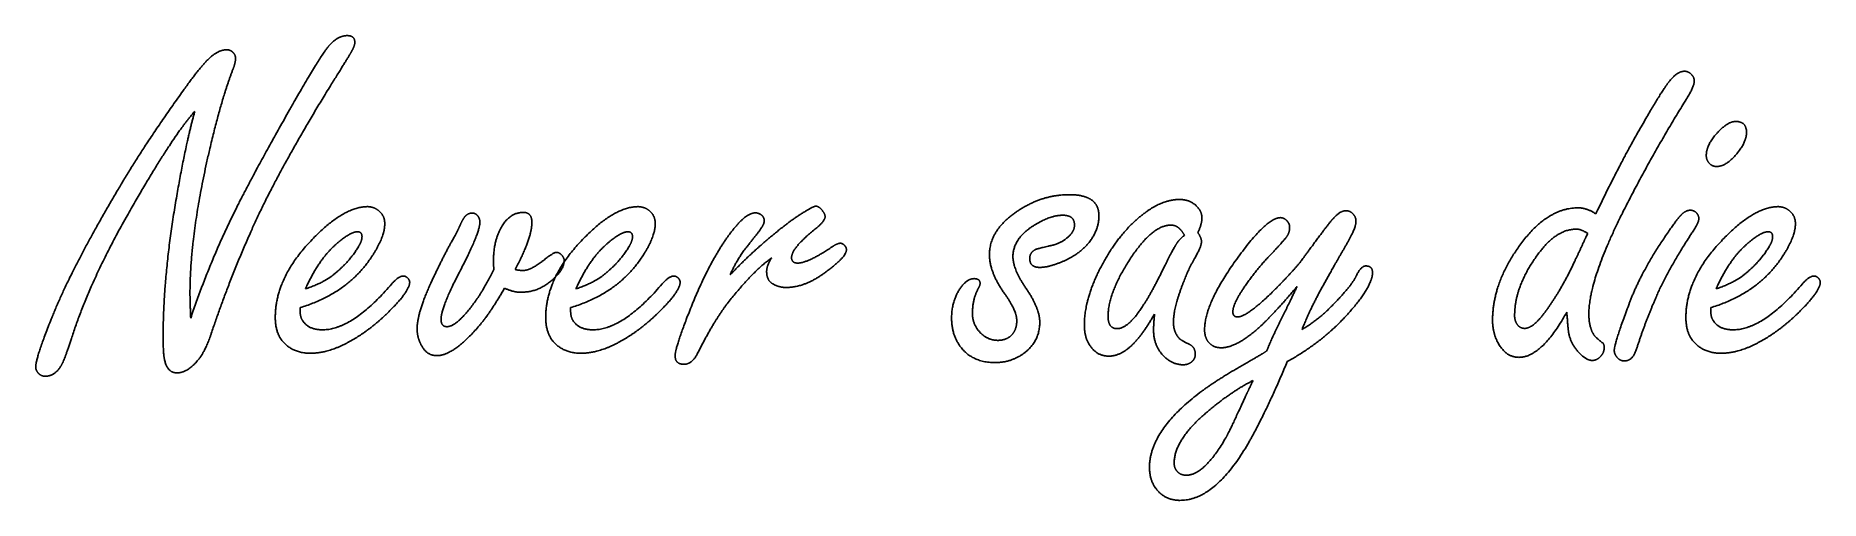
# Model space of a CAD drawing. Header units: millimetres. Extents: x -43.8 to 37.4, y -8.3 to 12.8.
import ezdxf

# ---------------------------------------------------------------- set-up
doc = ezdxf.new("R2010")
doc.units = ezdxf.units.MM
doc.layers.get('0').update_dxf_attribs({"linetype": 'CONTINUOUS'})

msp = doc.modelspace()

# ---------------------------------------------------------------- linework, layer by layer
for p, q in [((26.77, 3.685), (26.836, 3.827)), ((-31.79, 0.445), (-31.79, 0.249)), ((-19.474, 0.445), (-19.474, 0.249)), ((32.443, 0.445), (32.443, 0.249))]:
    msp.add_line(p, q)
for points in [[(-35.837, 11.9), (-35.466, 12.205), (-35.139, 12.205)], [(-35.139, 12.205), (-34.997, 12.205), (-34.888, 12.118)], [(-32.03, 9.893), (-30.819, 12.02), (-30.437, 12.435)], [(-30.437, 12.435), (-30.055, 12.849), (-29.652, 12.849)], [(-29.652, 12.849), (-29.303, 12.849), (-29.303, 12.544)], [(-29.303, 12.544), (-29.303, 12.38), (-29.455, 12.118)], [(-37.07, 10.405), (-36.241, 11.562), (-35.837, 11.9)], [(-34.888, 12.118), (-34.735, 11.998), (-34.735, 11.824)], [(-34.735, 11.824), (-34.735, 11.605), (-34.844, 11.333)], [(-29.455, 12.118), (-29.597, 11.867), (-30.361, 10.645)], [(-34.844, 11.333), (-35.368, 9.991), (-35.924, 7.613)], [(-30.361, 10.645), (-32.881, 6.544), (-34.037, 3.904)], [(29.268, 8.693), (30.206, 10.329), (30.545, 10.755)], [(30.545, 10.755), (30.916, 11.224), (31.243, 11.224)], [(31.243, 11.224), (31.417, 11.224), (31.559, 11.082)], [(31.69, 10.776), (31.69, 10.525), (31.319, 9.936)], [(31.559, 11.082), (31.69, 10.94), (31.69, 10.776)], [(-40.081, 5.835), (-38.815, 7.984), (-37.07, 10.405)], [(-34.637, 5.104), (-33.666, 7.013), (-32.03, 9.893)], [(31.319, 9.936), (29.737, 7.384), (28.417, 4.755)], [(-36.59, 9.391), (-37.637, 8.235), (-39.721, 4.547)], [(-37.517, 4.907), (-37.059, 7.7), (-36.59, 9.391)], [(27.206, 4.722), (28.297, 7.002), (29.268, 8.693)], [(32.236, 7.384), (32.236, 7.907), (32.814, 8.496)], [(32.814, 8.496), (33.239, 8.933), (33.577, 8.933)], [(33.577, 8.933), (34.068, 8.933), (34.068, 8.431)], [(34.068, 8.431), (34.068, 7.973), (33.588, 7.416)], [(-35.924, 7.613), (-36.808, 3.784), (-36.808, 1.1)], [(32.366, 7.035), (32.236, 7.176), (32.236, 7.384)], [(33.588, 7.416), (33.13, 6.882), (32.705, 6.882)], [(32.705, 6.882), (32.497, 6.882), (32.366, 7.035)], [(-43.124, -0.078), (-42.208, 2.235), (-40.081, 5.835)], [(-38.03, -0.885), (-38.03, 1.722), (-37.517, 4.907)], [(-36.775, -0.035), (-35.87, 2.66), (-34.637, 5.104)], [(-31.19, 3.609), (-29.783, 5.049), (-28.735, 5.049)], [(-28.735, 5.049), (-28.452, 5.049), (-28.223, 4.875)], [(-18.874, 3.609), (-17.466, 5.049), (-16.419, 5.049)], [(-16.419, 5.049), (-16.135, 5.049), (-15.906, 4.875)], [(-9.743, 4.176), (-9.241, 4.569), (-8.674, 4.907)], [(-8.674, 4.907), (-8.39, 5.071), (-8.314, 5.071)], [(-8.314, 5.071), (-8.15, 5.071), (-7.986, 4.831)], [(0.785, 4.787), (1.941, 5.595), (3.228, 5.595)], [(3.228, 5.595), (3.905, 5.595), (4.243, 5.355)], [(4.243, 5.355), (4.581, 5.115), (4.581, 4.624)], [(6.73, 4.809), (7.516, 5.376), (8.246, 5.376)], [(8.246, 5.376), (8.705, 5.376), (9.01, 5.093)], [(9.01, 5.093), (9.272, 4.842), (9.272, 4.525)], [(23.748, 3.293), (24.981, 4.995), (26.399, 4.995)], [(26.399, 4.995), (26.792, 4.995), (27.206, 4.722)], [(31.101, 4.678), (31.297, 4.885), (31.505, 4.885)], [(31.505, 4.885), (31.69, 4.885), (31.81, 4.744)], [(33.043, 3.609), (34.45, 5.049), (35.497, 5.049)], [(35.497, 5.049), (35.781, 5.049), (36.01, 4.875)], [(-39.721, 4.547), (-41.368, 1.624), (-42.186, -0.907)], [(-27.939, 4.275), (-27.939, 3.696), (-28.474, 2.856)], [(-28.223, 4.875), (-27.939, 4.645), (-27.939, 4.275)], [(-24.906, 3.435), (-24.623, 3.925), (-24.568, 4.078)], [(-24.568, 4.078), (-24.437, 4.373), (-24.339, 4.525)], [(-23.608, 4.34), (-23.608, 3.849), (-24.492, 2.147)], [(-24.339, 4.525), (-24.197, 4.755), (-23.946, 4.755)], [(-23.946, 4.755), (-23.815, 4.755), (-23.717, 4.645)], [(-23.717, 4.645), (-23.608, 4.515), (-23.608, 4.34)], [(-22.681, 4.013), (-22.288, 4.787), (-21.623, 4.787)], [(-21.241, 4.329), (-21.241, 3.598), (-22.004, 2.18)], [(-21.623, 4.787), (-21.241, 4.787), (-21.241, 4.329)], [(-15.623, 4.275), (-15.623, 3.696), (-16.157, 2.856)], [(-15.906, 4.875), (-15.623, 4.645), (-15.623, 4.275)], [(-12.208, 1.94), (-11.139, 3.085), (-9.743, 4.176)], [(-12.121, 3.947), (-11.488, 4.765), (-11.063, 4.765)], [(-11.063, 4.765), (-10.921, 4.765), (-10.801, 4.678)], [(-10.659, 4.405), (-10.659, 4.242), (-10.877, 3.947)], [(-10.801, 4.678), (-10.659, 4.569), (-10.659, 4.405)], [(-7.888, 4.591), (-7.888, 4.395), (-8.303, 4.056)], [(-7.986, 4.831), (-7.888, 4.7), (-7.888, 4.591)], [(-0.404, 2.856), (-0.404, 3.947), (0.785, 4.787)], [(1.548, 4.144), (0.665, 3.565), (0.665, 2.769)], [(2.945, 4.656), (2.312, 4.656), (1.548, 4.144)], [(3.337, 4.547), (3.206, 4.656), (2.945, 4.656)], [(3.174, 3.664), (3.468, 3.915), (3.468, 4.209)], [(3.468, 4.209), (3.468, 4.438), (3.337, 4.547)], [(4.581, 4.624), (4.581, 3.98), (4.101, 3.38)], [(4.679, 2.311), (5.53, 3.936), (6.73, 4.809)], [(7.865, 4.209), (7.036, 4.209), (6.065, 2.758)], [(8.192, 4.095), (8.039, 4.209), (7.865, 4.209)], [(8.476, 3.74), (8.345, 3.98), (8.192, 4.095)], [(9.272, 4.525), (9.272, 4.285), (9.086, 3.86)], [(10.788, 2.562), (12.206, 4.547), (12.839, 4.547)], [(12.839, 4.547), (13.014, 4.547), (13.145, 4.395)], [(13.265, 4.111), (13.265, 3.871), (13.139, 3.691)], [(13.145, 4.395), (13.265, 4.275), (13.265, 4.111)], [(14.476, 3.511), (15.086, 4.329), (15.228, 4.482)], [(15.228, 4.482), (15.556, 4.864), (15.839, 4.864)], [(15.839, 4.864), (16.014, 4.864), (16.156, 4.711)], [(16.286, 4.384), (16.286, 4.067), (15.85, 3.325)], [(16.156, 4.711), (16.286, 4.569), (16.286, 4.384)], [(28.417, 4.755), (26.89, 1.689), (26.89, 0.162)], [(30.512, 3.904), (30.905, 4.482), (31.101, 4.678)], [(31.897, 4.504), (31.897, 4.307), (31.581, 3.849)], [(31.81, 4.744), (31.897, 4.624), (31.897, 4.504)], [(36.294, 4.275), (36.294, 3.696), (35.759, 2.856)], [(36.01, 4.875), (36.294, 4.645), (36.294, 4.275)], [(-34.037, 3.904), (-35.084, 1.536), (-35.837, -0.733)], [(-32.924, -0.002), (-32.924, 1.842), (-31.19, 3.609)], [(-29.99, 3.478), (-30.928, 2.725), (-31.55, 1.296)], [(-29.183, 3.904), (-29.466, 3.904), (-29.99, 3.478)], [(-28.975, 3.685), (-28.975, 3.904), (-29.183, 3.904)], [(-29.139, 3.216), (-28.975, 3.478), (-28.975, 3.685)], [(-25.844, 1.558), (-25.288, 2.747), (-24.906, 3.435)], [(-22.986, 2.595), (-22.986, 3.413), (-22.681, 4.013)], [(-20.608, -0.002), (-20.608, 1.842), (-18.874, 3.609)], [(-17.674, 3.478), (-18.612, 2.725), (-19.234, 1.296)], [(-16.866, 3.904), (-17.15, 3.904), (-17.674, 3.478)], [(-16.659, 3.685), (-16.659, 3.904), (-16.866, 3.904)], [(-16.823, 3.216), (-16.659, 3.478), (-16.659, 3.685)], [(-14.084, 0.227), (-13.146, 2.627), (-12.121, 3.947)], [(-10.877, 3.947), (-10.921, 3.893), (-11.455, 3.216)], [(-8.303, 4.056), (-9.415, 3.173), (-9.415, 2.725)], [(-7.517, 3.249), (-7.321, 3.38), (-7.19, 3.38)], [(-7.19, 3.38), (-7.103, 3.38), (-7.015, 3.293)], [(-7.015, 3.293), (-6.917, 3.195), (-6.917, 3.085)], [(1.69, 3.096), (1.756, 3.129), (2.432, 3.282)], [(2.432, 3.282), (2.836, 3.369), (3.174, 3.664)], [(4.101, 3.38), (3.643, 2.813), (2.726, 2.464)], [(7.603, 2.398), (7.985, 3.173), (8.159, 3.424)], [(8.159, 3.424), (8.246, 3.555), (8.476, 3.74)], [(9.25, 3.456), (9.25, 3.227), (8.945, 2.704)], [(9.086, 3.86), (9.25, 3.631), (9.25, 3.456)], [(13.139, 3.691), (13.014, 3.511), (12.425, 2.889)], [(13.712, 2.475), (13.799, 2.584), (14.476, 3.511)], [(15.85, 3.325), (15.326, 2.42), (14.89, 1.635)], [(22.505, -0.133), (22.505, 1.569), (23.748, 3.293)], [(26.323, 4.024), (25.406, 4.024), (24.588, 2.9)], [(26.246, 2.562), (26.465, 3.02), (26.672, 3.478)], [(26.836, 3.827), (26.541, 4.024), (26.323, 4.024)], [(26.672, 3.478), (26.672, 3.478), (26.77, 3.685)], [(28.745, 0.675), (29.29, 2.136), (30.512, 3.904)], [(31.581, 3.849), (30.446, 2.093), (29.966, 0.958)], [(31.308, -0.002), (31.308, 1.842), (33.043, 3.609)], [(34.243, 3.478), (33.305, 2.725), (32.683, 1.296)], [(35.05, 3.904), (34.766, 3.904), (34.243, 3.478)], [(35.257, 3.685), (35.257, 3.904), (35.05, 3.904)], [(35.094, 3.216), (35.257, 3.478), (35.257, 3.685)], [(-28.474, 2.856), (-29.575, 1.111), (-31.79, 0.445)], [(-30.35, 1.885), (-29.586, 2.475), (-29.139, 3.216)], [(-22.975, 2.18), (-22.986, 2.453), (-22.986, 2.595)], [(-21.655, 2.136), (-21.295, 2.136), (-20.717, 2.595)], [(-20.717, 2.595), (-20.259, 2.965), (-20.117, 2.965)], [(-19.768, 2.584), (-19.768, 2.191), (-20.314, 1.7)], [(-20.117, 2.965), (-19.997, 2.965), (-19.866, 2.824)], [(-19.866, 2.824), (-19.768, 2.704), (-19.768, 2.584)], [(-16.157, 2.856), (-17.259, 1.111), (-19.474, 0.445)], [(-18.034, 1.885), (-17.27, 2.475), (-16.823, 3.216)], [(-10.321, 2.715), (-11.183, 2.104), (-12.35, 0.62)], [(-11.455, 3.216), (-11.946, 2.573), (-12.208, 1.94)], [(-10.55, 2.093), (-10.55, 2.365), (-10.321, 2.715)], [(-9.415, 2.725), (-9.415, 2.475), (-9.132, 2.475)], [(-9.132, 2.475), (-8.663, 2.475), (-7.517, 3.249)], [(-6.917, 3.085), (-6.917, 2.758), (-7.834, 2.082)], [(0.316, 1.035), (-0.404, 2.038), (-0.404, 2.856)], [(0.665, 2.769), (0.665, 2.202), (1.243, 1.351)], [(1.428, 2.682), (1.428, 2.955), (1.69, 3.096)], [(1.886, 2.278), (1.428, 2.278), (1.428, 2.682)], [(2.726, 2.464), (2.225, 2.278), (1.886, 2.278)], [(6.065, 2.758), (4.996, 1.155), (4.996, 0.042)], [(8.945, 2.704), (8.628, 2.169), (8.312, 1.285)], [(9.392, -0.569), (9.392, 0.609), (10.788, 2.562)], [(12.425, 2.889), (11.803, 2.245), (11.279, 1.493)], [(12.534, 1.209), (13.286, 1.962), (13.712, 2.475)], [(24.588, 2.9), (23.508, 1.438), (23.508, 0.075)], [(24.894, 0.238), (25.625, 1.22), (26.246, 2.562)], [(35.759, 2.856), (34.657, 1.111), (32.443, 0.445)], [(33.883, 1.885), (34.646, 2.475), (35.094, 3.216)], [(-31.55, 1.296), (-30.786, 1.558), (-30.35, 1.885)], [(-27.623, 1.525), (-27.306, 1.885), (-27.088, 1.885)], [(-27.088, 1.885), (-26.968, 1.885), (-26.87, 1.765)], [(-26.87, 1.765), (-26.804, 1.678), (-26.804, 1.602)], [(-24.492, 2.147), (-25.375, 0.467), (-25.375, -0.078)], [(-23.772, 0.795), (-23.39, 1.34), (-22.975, 2.18)], [(-22.004, 2.18), (-21.786, 2.136), (-21.655, 2.136)], [(-20.314, 1.7), (-20.946, 1.144), (-21.754, 1.144)], [(-19.234, 1.296), (-18.47, 1.558), (-18.034, 1.885)], [(-15.306, 1.525), (-14.99, 1.885), (-14.772, 1.885)], [(-14.772, 1.885), (-14.652, 1.885), (-14.554, 1.765)], [(-14.554, 1.765), (-14.488, 1.678), (-14.488, 1.602)], [(-10.299, 1.547), (-10.55, 1.7), (-10.55, 2.093)], [(-7.834, 2.082), (-8.794, 1.362), (-9.655, 1.362)], [(-1.692, 1.384), (-1.408, 1.765), (-1.103, 1.765)], [(-1.103, 1.765), (-0.83, 1.765), (-0.83, 1.547)], [(3.916, -0.362), (3.916, 0.849), (4.679, 2.311)], [(6.632, 0.598), (7.025, 1.209), (7.603, 2.398)], [(14.89, 1.635), (14.203, 0.413), (13.832, -0.547)], [(15.108, 0.445), (16.09, 1.427), (16.308, 1.907)], [(17.039, 2.038), (17.039, 1.46), (16.057, 0.315)], [(16.308, 1.907), (16.516, 2.344), (16.734, 2.344)], [(16.734, 2.344), (17.039, 2.344), (17.039, 2.038)], [(32.683, 1.296), (33.446, 1.558), (33.883, 1.885)], [(36.61, 1.525), (36.926, 1.885), (37.145, 1.885)], [(37.145, 1.885), (37.265, 1.885), (37.363, 1.765)], [(37.363, 1.765), (37.428, 1.678), (37.428, 1.602)], [(-36.808, 1.1), (-36.808, 0.729), (-36.775, -0.035)], [(-30.775, -0.569), (-29.412, -0.569), (-27.623, 1.525)], [(-26.804, 1.602), (-26.804, 1.176), (-27.852, 0.162)], [(-26.466, -0.525), (-26.466, 0.195), (-25.844, 1.558)], [(-22.484, 1.329), (-23.15, 0.184), (-23.63, -0.373)], [(-21.754, 1.144), (-22.07, 1.144), (-22.484, 1.329)], [(-18.459, -0.569), (-17.095, -0.569), (-15.306, 1.525)], [(-14.488, 1.602), (-14.488, 1.176), (-15.535, 0.162)], [(-9.655, 1.362), (-10.004, 1.362), (-10.299, 1.547)], [(-2.128, -0.045), (-2.128, 0.805), (-1.692, 1.384)], [(-0.928, 1.285), (-1.179, 0.816), (-1.179, 0.184)], [(-0.83, 1.547), (-0.83, 1.46), (-0.928, 1.285)], [(0.839, -0.155), (0.839, 0.304), (0.316, 1.035)], [(1.243, 1.351), (1.886, 0.424), (1.886, -0.22)], [(8.312, 1.285), (7.974, 0.347), (7.974, -0.22)], [(11.279, 1.493), (10.679, 0.642), (10.679, 0.249)], [(10.897, 0.02), (11.334, 0.02), (12.534, 1.209)], [(13.603, 1.405), (12.632, 0.26), (12.054, -0.296)], [(12.817, -0.209), (13.265, 0.685), (13.603, 1.405)], [(29.966, 0.958), (29.454, -0.209), (29.061, -1.442)], [(33.457, -0.569), (34.821, -0.569), (36.61, 1.525)], [(37.428, 1.602), (37.428, 1.176), (36.381, 0.162)], [(-31.79, 0.249), (-31.79, 0.009), (-31.67, -0.165)], [(-27.852, 0.162), (-28.67, -0.635), (-29.597, -1.136)], [(-25.103, -0.427), (-24.634, -0.427), (-23.772, 0.795)], [(-19.474, 0.249), (-19.474, 0.009), (-19.354, -0.165)], [(-15.535, 0.162), (-16.354, -0.635), (-17.281, -1.136)], [(-14.717, -1.758), (-14.717, -1.387), (-14.084, 0.227)], [(-12.35, 0.62), (-13.026, -0.296), (-13.692, -1.638)], [(-1.179, 0.184), (-1.179, -0.351), (-0.797, -0.722)], [(4.996, 0.042), (4.996, -0.231), (5.099, -0.373)], [(5.41, -0.515), (5.934, -0.515), (6.632, 0.598)], [(7.112, 0.151), (6.752, -0.482), (6.403, -0.918)], [(7.068, -0.569), (7.068, -0.351), (7.112, 0.151)], [(10.679, 0.249), (10.679, 0.02), (10.897, 0.02)], [(16.057, 0.315), (14.879, -1.06), (13.156, -2.02)], [(13.832, -0.547), (14.53, -0.144), (15.108, 0.445)], [(23.508, 0.075), (23.508, -0.089), (23.574, -0.231)], [(25.886, 0.238), (24.741, -1.824), (23.705, -1.824)], [(23.966, -0.504), (24.348, -0.504), (24.894, 0.238)], [(25.963, -0.656), (25.93, -0.416), (25.886, 0.238)], [(26.89, 0.162), (26.89, -0.46), (27.13, -0.82)], [(28.046, -1.507), (28.046, -1.18), (28.745, 0.675)], [(32.443, 0.249), (32.443, 0.009), (32.563, -0.165)], [(36.381, 0.162), (35.563, -0.635), (34.636, -1.136)], [(-43.834, -2.271), (-43.834, -1.856), (-43.124, -0.078)], [(-35.837, -0.733), (-36.11, -1.551), (-36.437, -1.944)], [(-32.608, -1.071), (-32.924, -0.678), (-32.924, -0.002)], [(-31.67, -0.165), (-31.397, -0.569), (-30.775, -0.569)], [(-26.292, -1.235), (-26.466, -0.896), (-26.466, -0.525)], [(-23.63, -0.373), (-24.797, -1.747), (-25.572, -1.747)], [(-25.375, -0.078), (-25.375, -0.427), (-25.103, -0.427)], [(-20.292, -1.071), (-20.608, -0.678), (-20.608, -0.002)], [(-19.354, -0.165), (-19.081, -0.569), (-18.459, -0.569)], [(-1.746, -1.311), (-2.128, -0.776), (-2.128, -0.045)], [(-0.797, -0.722), (-0.459, -1.049), (-0.023, -1.049)], [(-0.023, -1.049), (0.403, -1.049), (0.643, -0.765)], [(0.643, -0.765), (0.839, -0.525), (0.839, -0.155)], [(1.886, -0.22), (1.886, -1.18), (1.036, -1.725)], [(4.123, -1.213), (3.916, -0.853), (3.916, -0.362)], [(5.099, -0.373), (5.203, -0.515), (5.41, -0.515)], [(7.417, -1.638), (7.068, -1.213), (7.068, -0.569)], [(7.974, -0.22), (7.974, -0.678), (8.246, -0.973)], [(9.556, -1.115), (9.392, -0.896), (9.392, -0.569)], [(12.054, -0.296), (10.908, -1.387), (10.145, -1.387)], [(12.217, -1.54), (12.414, -1.038), (12.817, -0.209)], [(22.745, -1.147), (22.505, -0.7), (22.505, -0.133)], [(23.574, -0.231), (23.705, -0.504), (23.966, -0.504)], [(26.486, -1.66), (26.05, -1.224), (25.963, -0.656)], [(31.625, -1.071), (31.308, -0.678), (31.308, -0.002)], [(32.563, -0.165), (32.836, -0.569), (33.457, -0.569)], [(-42.186, -0.907), (-42.524, -1.955), (-42.677, -2.205)], [(-37.975, -1.889), (-38.03, -1.627), (-38.03, -0.885)], [(-31.321, -1.638), (-32.139, -1.638), (-32.608, -1.071)], [(-29.597, -1.136), (-30.524, -1.638), (-31.321, -1.638)], [(-25.572, -1.747), (-26.041, -1.747), (-26.292, -1.235)], [(-19.004, -1.638), (-19.823, -1.638), (-20.292, -1.071)], [(-17.281, -1.136), (-18.208, -1.638), (-19.004, -1.638)], [(-0.154, -2.064), (-1.201, -2.064), (-1.746, -1.311)], [(5.039, -1.769), (4.45, -1.769), (4.123, -1.213)], [(6.403, -0.918), (5.716, -1.769), (5.039, -1.769)], [(8.246, -0.973), (8.323, -1.049), (8.694, -1.224)], [(8.694, -1.224), (8.966, -1.355), (8.966, -1.682)], [(10.145, -1.387), (9.774, -1.387), (9.556, -1.115)], [(11.345, -2.053), (11.901, -1.736), (12.217, -1.54)], [(23.705, -1.824), (23.105, -1.824), (22.745, -1.147)], [(27.13, -0.82), (27.174, -0.896), (27.523, -1.169)], [(27.588, -1.387), (27.588, -1.605), (27.419, -1.785)], [(27.523, -1.169), (27.588, -1.224), (27.588, -1.387)], [(28.166, -1.813), (28.046, -1.671), (28.046, -1.507)], [(29.061, -1.442), (28.886, -1.987), (28.516, -1.987)], [(32.912, -1.638), (32.094, -1.638), (31.625, -1.071)], [(34.636, -1.136), (33.708, -1.638), (32.912, -1.638)], [(-43.724, -2.533), (-43.834, -2.402), (-43.834, -2.271)], [(-42.677, -2.205), (-42.961, -2.685), (-43.408, -2.685)], [(-37.408, -2.533), (-37.855, -2.533), (-37.975, -1.889)], [(-36.437, -1.944), (-36.917, -2.533), (-37.408, -2.533)], [(-14.314, -2.14), (-14.717, -2.14), (-14.717, -1.758)], [(-13.692, -1.638), (-13.943, -2.14), (-14.314, -2.14)], [(1.036, -1.725), (0.512, -2.064), (-0.154, -2.064)], [(8.432, -2.162), (7.843, -2.162), (7.417, -1.638)], [(8.814, -2.02), (8.65, -2.162), (8.432, -2.162)], [(8.966, -1.682), (8.966, -1.889), (8.814, -2.02)], [(9.272, -3.362), (9.97, -2.838), (11.345, -2.053)], [(13.156, -2.02), (12.239, -4.224), (11.421, -5.675)], [(27.043, -1.965), (26.792, -1.965), (26.486, -1.66)], [(27.419, -1.785), (27.25, -1.965), (27.043, -1.965)], [(28.516, -1.987), (28.297, -1.987), (28.166, -1.813)], [(-43.408, -2.685), (-43.594, -2.685), (-43.724, -2.533)], [(11.596, -2.882), (10.439, -3.471), (9.228, -4.562)], [(11.257, -3.602), (11.41, -3.275), (11.596, -2.882)], [(6.883, -6.842), (6.883, -5.14), (9.272, -3.362)], [(10.363, -5.489), (10.526, -5.205), (11.257, -3.602)], [(9.228, -4.562), (8.006, -5.685), (8.006, -6.656)], [(11.421, -5.675), (9.894, -8.347), (8.268, -8.347)], [(8.552, -7.202), (9.37, -7.202), (10.363, -5.489)], [(7.199, -7.835), (6.883, -7.442), (6.883, -6.842)], [(8.006, -6.656), (8.006, -6.864), (8.126, -7.005)], [(8.126, -7.005), (8.29, -7.202), (8.552, -7.202)], [(8.268, -8.347), (7.603, -8.347), (7.199, -7.835)]]:
    msp.add_open_spline(points, degree=2)

doc.saveas('drawing.dxf')
